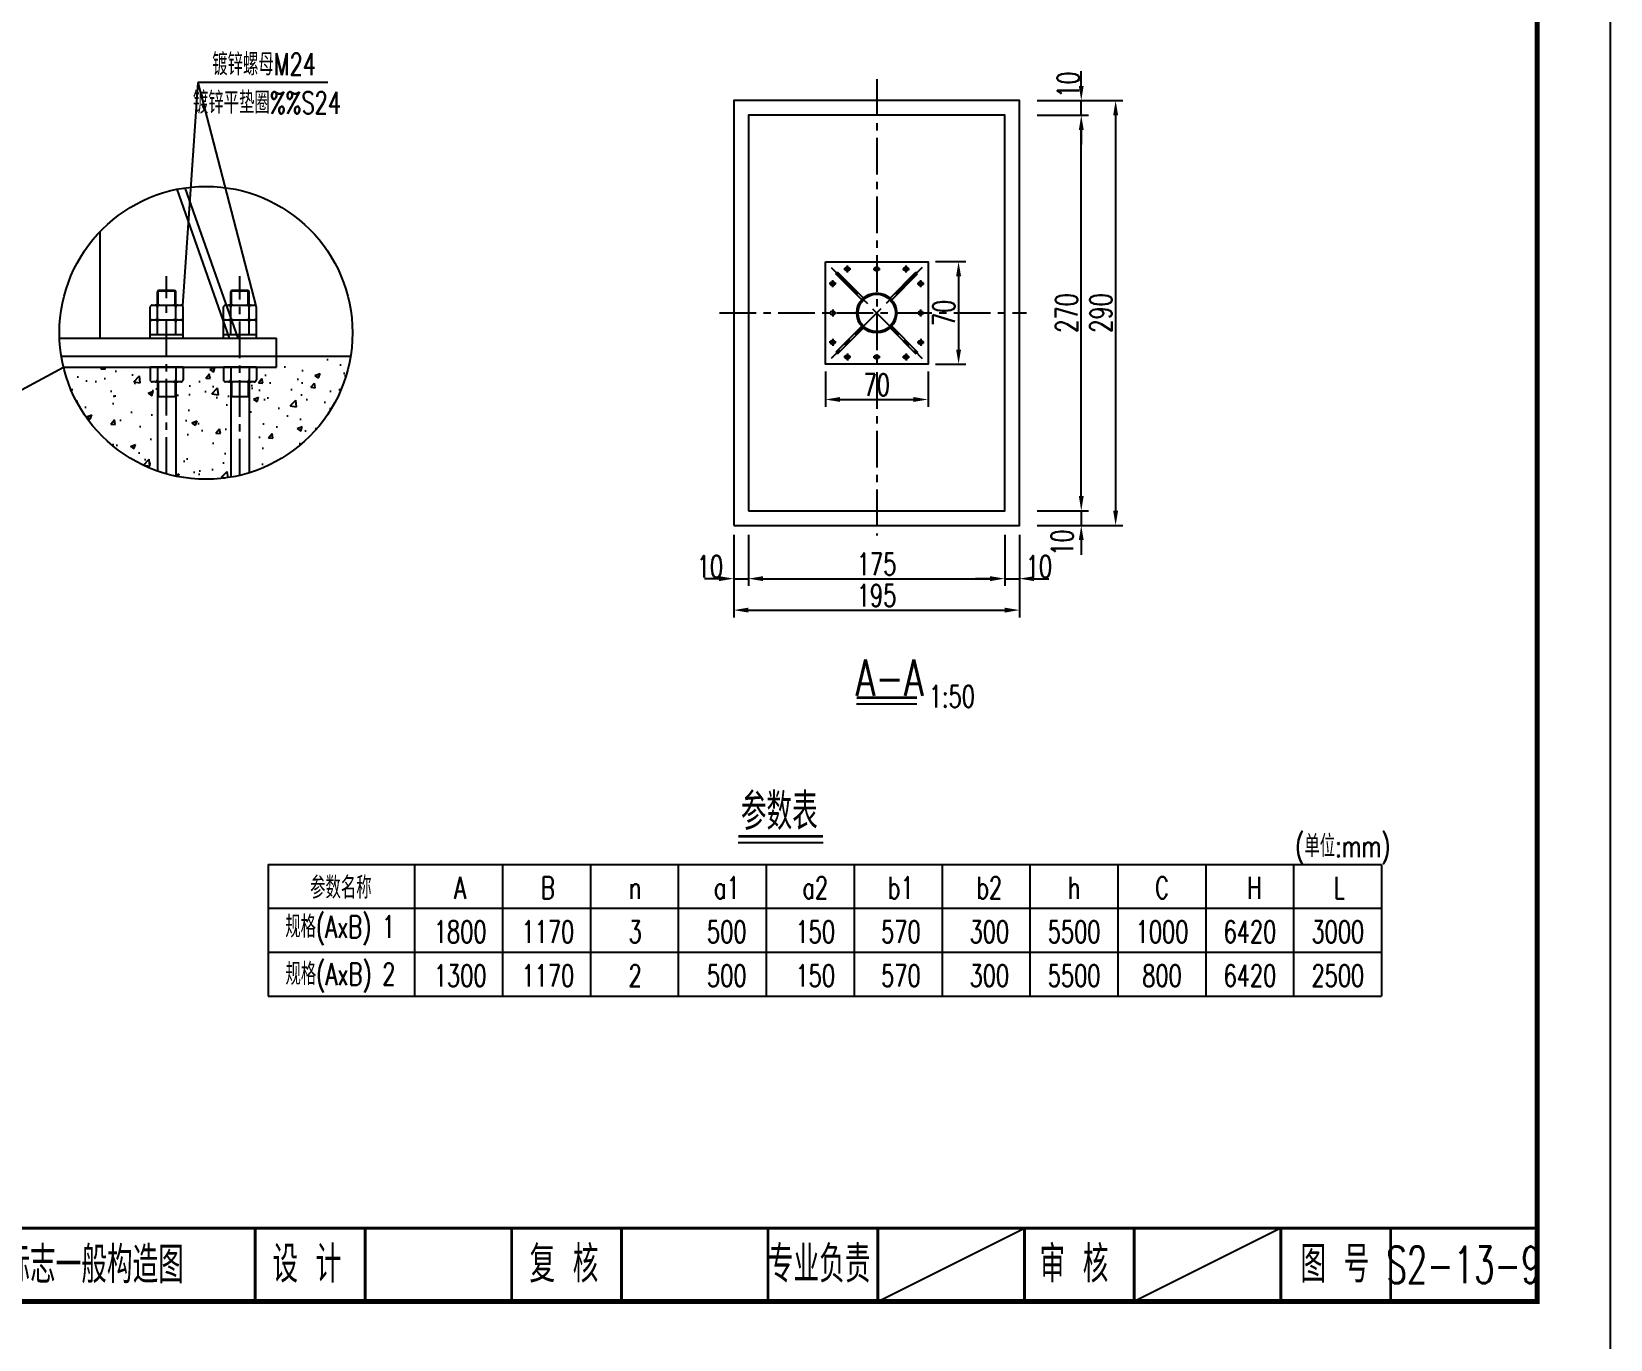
# Model space of a CAD drawing. Extents: x 4349 to 271026, y -15323 to -8945.
# Drawn here: x 4711.4 to 4926.9, y -12474.2 to -12295.6 of the extents above; entities that cross this region are included whole.
import ezdxf
from ezdxf.enums import TextEntityAlignment as Align

# ---------------------------------------------------------------- set-up
doc = ezdxf.new("R2010")
doc.units = 0
doc.header["$LTSCALE"] = 2
doc.header["$PDMODE"] = 32
doc.header["$PDSIZE"] = 0.3
doc.linetypes.add('CENTERX2', pattern=[4, 2.5, -0.5, 0.5, -0.5])
doc.layers.get('0').update_dxf_attribs({"linetype": 'CONTINUOUS'})
doc.layers.get('DEFPOINTS').update_dxf_attribs({"linetype": 'CONTINUOUS'})
for name, color, linetype in [('中线', 2, 'CENTERX2'), ('图框', 7, 'CONTINUOUS'), ('尺寸标注', 4, 'CONTINUOUS'), ('文字', 7, 'CONTINUOUS'), ('文字符号', 7, 'CONTINUOUS'), ('结构1', 1, 'CONTINUOUS'), ('结构2', 7, 'CONTINUOUS'), ('结构3', 1, 'CONTINUOUS')]:
    doc.layers.add(name, color=color, linetype=linetype)
doc.styles.get("Standard").update_dxf_attribs({"font": 'simplex1.shx', "width": 0.7, "bigfont": 'hztxt.shx'})
doc.dimstyles.new('比例：1：50（mm)', dxfattribs={"dimtxt": 3, "dimasz": 2, "dimexe": 1, "dimexo": 1, "dimgap": 0.5, "dimtad": 1, "dimlfac": 5, "dimrnd": 0.0095, "dimdsep": 46, "dimtxsty": 'Standard', "dimcen": 0.09, "dimclrd": 256, "dimclre": 256, "dimclrt": 256, "dimadec": 0, "dimazin": 0, "dimtfac": 1, "dimtix": 1, "dimtmove": 2, "dimatfit": 3, "dimfxl": 0, "dimtolj": 1, "dimtzin": 0, "dimarcsym": 0})

# ---------------------------------------------------------------- blocks, each defined once
blk = doc.blocks.new('series')
at = {"width": 0.75}
for tag, height, p in [('页码', 4, (-35, -19)), ('图名', 5, (-220, -282)), ('图号', 5, (-20, -282))]:
    blk.add_attdef(tag, text='', height=height, dxfattribs=at).set_placement(p, align=Align.MIDDLE_CENTER)
blk = doc.blocks.new('*D413')
at = {"layer": 'DEFPOINTS', "color": 0, "linetype": 'Continuous'}
for p in [(4819.77, -12341.06), (4833.77, -12341.06), (4833.77, -12345.88)]:
    blk.add_point(p, dxfattribs=at)
at = {"layer": '尺寸标注', "linetype": 'Continuous', "lineweight": -2}
for p, q in [((4819.77, -12342.06), (4819.77, -12346.88)), ((4833.77, -12342.06), (4833.77, -12346.88)), ((4821.77, -12345.88), (4831.77, -12345.88))]:
    blk.add_line(p, q, dxfattribs=at)
at = {"layer": '尺寸标注', "linetype": 'Continuous'}
for points in [[(4821.77, -12345.54), (4821.77, -12346.21), (4819.77, -12345.88)], [(4831.77, -12345.54), (4831.77, -12346.21), (4833.77, -12345.88)]]:
    blk.add_solid(points, dxfattribs=at)
at = {"layer": '尺寸标注', "linetype": 'Continuous', "insert": (4826.77, -12343.88), "char_height": 3, "attachment_point": 5}
blk.add_mtext('\\A1;70', dxfattribs=at)
blk = doc.blocks.new('*D414')
at = {"layer": 'DEFPOINTS', "color": 0, "linetype": 'Continuous'}
for p in [(4833.77, -12327.06), (4833.77, -12341.06), (4837.94, -12341.06)]:
    blk.add_point(p, dxfattribs=at)
at = {"layer": '尺寸标注', "linetype": 'Continuous', "lineweight": -2}
for p, q in [((4834.77, -12327.06), (4838.94, -12327.06)), ((4837.94, -12329.06), (4837.94, -12339.06)), ((4834.77, -12341.06), (4838.94, -12341.06))]:
    blk.add_line(p, q, dxfattribs=at)
at = {"layer": '尺寸标注', "linetype": 'Continuous'}
for points in [[(4837.61, -12329.06), (4838.28, -12329.06), (4837.94, -12327.06)], [(4837.61, -12339.06), (4838.28, -12339.06), (4837.94, -12341.06)]]:
    blk.add_solid(points, dxfattribs=at)
at = {"layer": '尺寸标注', "linetype": 'Continuous', "insert": (4835.94, -12334.06), "char_height": 3, "attachment_point": 5, "rotation": 90}
blk.add_mtext('\\A1;70', dxfattribs=at)
blk = doc.blocks.new('*D415')
at = {"layer": 'DEFPOINTS', "color": 0, "linetype": 'Continuous'}
for p in [(4807.25, -12363.07), (4809.25, -12361.07), (4809.25, -12370.34)]:
    blk.add_point(p, dxfattribs=at)
at = {"layer": '尺寸标注', "linetype": 'Continuous', "lineweight": -2}
for p, q in [((4807.25, -12364.34), (4807.25, -12371.34)), ((4809.25, -12364.34), (4809.25, -12371.34)), ((4805.25, -12370.34), (4803.25, -12370.34)), ((4807.25, -12370.34), (4809.25, -12370.34)), ((4811.25, -12370.34), (4813.25, -12370.34))]:
    blk.add_line(p, q, dxfattribs=at)
at = {"layer": '尺寸标注', "linetype": 'Continuous'}
for points in [[(4805.25, -12370), (4805.25, -12370.67), (4807.25, -12370.34)], [(4811.25, -12370), (4811.25, -12370.67), (4809.25, -12370.34)]]:
    blk.add_solid(points, dxfattribs=at)
at = {"layer": '尺寸标注', "linetype": 'Continuous', "insert": (4804.01, -12368.69), "char_height": 3, "attachment_point": 5}
blk.add_mtext('\\A1;10', dxfattribs=at)
blk = doc.blocks.new('*D416')
at = {"layer": 'DEFPOINTS', "color": 0, "linetype": 'Continuous'}
for p in [(4809.25, -12361.07), (4844.25, -12361.07), (4844.25, -12370.34)]:
    blk.add_point(p, dxfattribs=at)
at = {"layer": '尺寸标注', "linetype": 'Continuous', "lineweight": -2}
for p, q in [((4809.25, -12364.34), (4809.25, -12371.34)), ((4844.25, -12364.34), (4844.25, -12371.34)), ((4811.25, -12370.34), (4842.25, -12370.34))]:
    blk.add_line(p, q, dxfattribs=at)
at = {"layer": '尺寸标注', "linetype": 'Continuous'}
for points in [[(4811.25, -12370), (4811.25, -12370.67), (4809.25, -12370.34)], [(4842.25, -12370), (4842.25, -12370.67), (4844.25, -12370.34)]]:
    blk.add_solid(points, dxfattribs=at)
at = {"layer": '尺寸标注', "linetype": 'Continuous', "insert": (4826.75, -12368.34), "char_height": 3, "attachment_point": 5}
blk.add_mtext('\\A1;175', dxfattribs=at)
blk = doc.blocks.new('*D417')
at = {"layer": 'DEFPOINTS', "color": 0, "linetype": 'Continuous'}
for p in [(4844.25, -12361.07), (4846.25, -12361.07), (4846.25, -12370.34)]:
    blk.add_point(p, dxfattribs=at)
at = {"layer": '尺寸标注', "linetype": 'Continuous', "lineweight": -2}
for p, q in [((4844.25, -12364.34), (4844.25, -12371.34)), ((4846.25, -12364.34), (4846.25, -12371.34)), ((4842.25, -12370.34), (4840.25, -12370.34)), ((4844.25, -12370.34), (4846.25, -12370.34)), ((4848.25, -12370.34), (4850.25, -12370.34))]:
    blk.add_line(p, q, dxfattribs=at)
at = {"layer": '尺寸标注', "linetype": 'Continuous'}
for points in [[(4842.25, -12370), (4842.25, -12370.67), (4844.25, -12370.34)], [(4848.25, -12370), (4848.25, -12370.67), (4846.25, -12370.34)]]:
    blk.add_solid(points, dxfattribs=at)
at = {"layer": '尺寸标注', "linetype": 'Continuous', "insert": (4848.92, -12368.68), "char_height": 3, "attachment_point": 5}
blk.add_mtext('\\A1;10', dxfattribs=at)
blk = doc.blocks.new('*D418')
at = {"layer": 'DEFPOINTS', "color": 0, "linetype": 'Continuous'}
for p in [(4807.25, -12363.07), (4846.25, -12363.07), (4846.25, -12374.63)]:
    blk.add_point(p, dxfattribs=at)
at = {"layer": '尺寸标注', "linetype": 'Continuous', "lineweight": -2}
for p, q in [((4807.25, -12368.63), (4807.25, -12375.63)), ((4846.25, -12368.63), (4846.25, -12375.63)), ((4809.25, -12374.63), (4844.25, -12374.63))]:
    blk.add_line(p, q, dxfattribs=at)
at = {"layer": '尺寸标注', "linetype": 'Continuous'}
for points in [[(4809.25, -12374.3), (4809.25, -12374.97), (4807.25, -12374.63)], [(4844.25, -12374.3), (4844.25, -12374.97), (4846.25, -12374.63)]]:
    blk.add_solid(points, dxfattribs=at)
at = {"layer": '尺寸标注', "linetype": 'Continuous', "insert": (4826.75, -12372.63), "char_height": 3, "attachment_point": 5}
blk.add_mtext('\\A1;195', dxfattribs=at)
blk = doc.blocks.new('*D419')
at = {"layer": 'DEFPOINTS', "color": 0, "linetype": 'Continuous'}
for p in [(4844.25, -12361.07), (4844.25, -12363.07), (4854.69, -12363.07)]:
    blk.add_point(p, dxfattribs=at)
at = {"layer": '尺寸标注', "linetype": 'Continuous', "lineweight": -2}
for p, q in [((4854.69, -12359.07), (4854.69, -12357.07)), ((4848.69, -12361.07), (4855.69, -12361.07)), ((4848.69, -12363.07), (4855.69, -12363.07)), ((4854.69, -12361.07), (4854.69, -12363.07)), ((4854.69, -12365.07), (4854.69, -12367.07))]:
    blk.add_line(p, q, dxfattribs=at)
at = {"layer": '尺寸标注', "linetype": 'Continuous'}
for points in [[(4854.36, -12359.07), (4855.02, -12359.07), (4854.69, -12361.07)], [(4854.36, -12365.07), (4855.02, -12365.07), (4854.69, -12363.07)]]:
    blk.add_solid(points, dxfattribs=at)
at = {"layer": '尺寸标注', "linetype": 'Continuous', "insert": (4852.09, -12365.42), "char_height": 3, "attachment_point": 5, "rotation": 90}
blk.add_mtext('\\A1;10', dxfattribs=at)
blk = doc.blocks.new('*D420')
at = {"layer": 'DEFPOINTS', "color": 0, "linetype": 'Continuous'}
for p in [(4844.25, -12307.07), (4854.69, -12307.07), (4844.25, -12361.07)]:
    blk.add_point(p, dxfattribs=at)
at = {"layer": '尺寸标注', "linetype": 'Continuous', "lineweight": -2}
for p, q in [((4848.69, -12307.07), (4855.69, -12307.07)), ((4854.69, -12359.07), (4854.69, -12309.07)), ((4848.69, -12361.07), (4855.69, -12361.07))]:
    blk.add_line(p, q, dxfattribs=at)
at = {"layer": '尺寸标注', "linetype": 'Continuous'}
for points in [[(4854.36, -12309.07), (4855.02, -12309.07), (4854.69, -12307.07)], [(4854.36, -12359.07), (4855.02, -12359.07), (4854.69, -12361.07)]]:
    blk.add_solid(points, dxfattribs=at)
at = {"layer": '尺寸标注', "linetype": 'Continuous', "insert": (4852.69, -12334.07), "char_height": 3, "attachment_point": 5, "rotation": 90}
blk.add_mtext('\\A1;270', dxfattribs=at)
blk = doc.blocks.new('*D421')
at = {"layer": 'DEFPOINTS', "color": 0, "linetype": 'Continuous'}
for p in [(4844.25, -12305.07), (4854.69, -12305.07), (4844.25, -12307.07)]:
    blk.add_point(p, dxfattribs=at)
at = {"layer": '尺寸标注', "linetype": 'Continuous', "lineweight": -2}
for p, q in [((4854.69, -12303.07), (4854.69, -12301.07)), ((4848.69, -12305.07), (4855.69, -12305.07)), ((4854.69, -12307.07), (4854.69, -12305.07)), ((4848.69, -12307.07), (4855.69, -12307.07)), ((4854.69, -12309.07), (4854.69, -12311.07))]:
    blk.add_line(p, q, dxfattribs=at)
at = {"layer": '尺寸标注', "linetype": 'Continuous'}
for points in [[(4854.36, -12303.07), (4855.02, -12303.07), (4854.69, -12305.07)], [(4854.36, -12309.07), (4855.02, -12309.07), (4854.69, -12307.07)]]:
    blk.add_solid(points, dxfattribs=at)
at = {"layer": '尺寸标注', "linetype": 'Continuous', "insert": (4852.92, -12302.89), "char_height": 3, "attachment_point": 5, "rotation": 90}
blk.add_mtext('\\A1;10', dxfattribs=at)
blk = doc.blocks.new('*D422')
at = {"layer": 'DEFPOINTS', "color": 0, "linetype": 'Continuous'}
for p in [(4846.25, -12305.07), (4846.25, -12363.07), (4859.38, -12363.07)]:
    blk.add_point(p, dxfattribs=at)
at = {"layer": '尺寸标注', "linetype": 'Continuous', "lineweight": -2}
for p, q in [((4853.38, -12305.07), (4860.38, -12305.07)), ((4859.38, -12307.07), (4859.38, -12361.07)), ((4853.38, -12363.07), (4860.38, -12363.07))]:
    blk.add_line(p, q, dxfattribs=at)
at = {"layer": '尺寸标注', "linetype": 'Continuous'}
for points in [[(4859.05, -12307.07), (4859.72, -12307.07), (4859.38, -12305.07)], [(4859.05, -12361.07), (4859.72, -12361.07), (4859.38, -12363.07)]]:
    blk.add_solid(points, dxfattribs=at)
at = {"layer": '尺寸标注', "linetype": 'Continuous', "insert": (4857.38, -12334.07), "char_height": 3, "attachment_point": 5, "rotation": 90}
blk.add_mtext('\\A1;290', dxfattribs=at)
blk = doc.blocks.new('12345')
at = {"layer": '图框'}
blk.add_lwpolyline([(4926.93, -9362.88), (4926.93, -9065.88), (4506.93, -9065.88), (4506.93, -9362.88)], close=True, dxfattribs=at)
blk = doc.blocks.new('123456')
at = {"layer": '图框', "linetype": 'Continuous'}
blk.add_blockref('12345', (0, -2522.15), dxfattribs=at)

msp = doc.modelspace()

# ---------------------------------------------------------------- hatches: boundary and pattern name
at = {"layer": '尺寸标注'}
h = msp.add_hatch(dxfattribs=at)
h.set_pattern_fill('AR-CONC', color=256, style=0)
h.set_pattern_definition([(50, (4202.846, -11637.743), (7.1726, -0.62752), [0.75, -8.25]), (355, (4202.846, -11637.743), (-1.387513, 7.52192), [0.6, -6.6]), (100.4514, (4203.4435, -11637.795), (5.785094, 6.894395), [0.6374, -7.01142]), (46.1842, (4202.846, -11635.743), (10.67241, -1.65519), [1.125, -12.375]), (96.6356, (4203.735, -11635.881), (9.34663, 9.74118), [0.9561, -10.51713]), (351.1842, (4202.846, -11635.743), (9.34662, 9.74119), [0.9, -9.9]), (21, (4203.846, -11636.243), (5.96907, -4.02619), [0.75, -8.25]), (326, (4203.846, -11636.243), (2.433153, 7.2515), [0.6, -6.6]), (71.4514, (4204.343, -11636.5786), (8.402226, 3.225305), [0.6374, -7.01142]), (37.5, (4202.8458, -11637.743), (0.1215986, 3.3289385), [0, -6.52, 0, -6.7, 0, -6.625]), (7.5, (4202.8458, -11637.743), (2.630695, 3.944117), [0, -3.82, 0, -6.37, 0, -2.525]), (327.5, (4200.6158, -11637.743), (5.338224, -0.225549), [0, -2.5, 0, -7.8, 0, -10.35]), (317.5, (4199.616, -11637.743), (5.831862, 1.00105), [0, -3.25, 0, -5.18, 0, -7.35])])
h.paths.add_polyline_path([(4741.07793, -12355.89434, 0.2852462), (4754.94289, -12339.98568), (4744.82793, -12339.98568), (4744.82793, -12341.48568), (4742.07793, -12341.48568), (4742.07793, -12343.18568, -0.414213562), (4741.77793, -12343.48568), (4741.07793, -12343.48568)])
h.paths.add_polyline_path([(4738.57793, -12343.48568), (4737.87793, -12343.48568, -0.414213562), (4737.57793, -12343.18568), (4737.57793, -12341.48568), (4732.07793, -12341.48568), (4732.07793, -12343.18568, -0.414213562), (4731.77793, -12343.48568), (4731.07793, -12343.48568), (4731.07793, -12356.34719, 0.094606243), (4738.57793, -12356.49001)])
h.paths.add_polyline_path([(4728.57793, -12343.48568), (4727.87793, -12343.48568, -0.414213562), (4727.57793, -12343.18568), (4727.57793, -12341.48568), (4715.76415, -12341.48568, 0.254158443), (4728.57793, -12355.6482)])

# ---------------------------------------------------------------- linework, layer by layer
at = {"layer": '中线'}
for p, q in [((4826.76924, -12302.16608), (4826.76924, -12364.45442)), ((4832.99177, -12327.8417), (4820.5467, -12340.28678)), ((4820.5467, -12327.8417), (4832.99177, -12340.28678)), ((4823.24972, -12328.06424), (4822.28876, -12328.06424)), ((4822.76924, -12328.54472), (4822.76924, -12327.58376)), ((4826.28876, -12328.06424), (4827.24972, -12328.06424)), ((4830.28876, -12328.06424), (4831.24972, -12328.06424)), ((4830.76924, -12328.54472), (4830.76924, -12327.58376)), ((4729.82793, -12356.04147), (4729.82793, -12329.04428)), ((4739.82793, -12356.23465), (4739.82793, -12329.04428)), ((4821.24972, -12330.06424), (4820.28876, -12330.06424)), ((4820.76924, -12330.54472), (4820.76924, -12329.58376)), ((4832.28876, -12330.06424), (4833.24972, -12330.06424)), ((4832.76924, -12330.54472), (4832.76924, -12329.58376)), ((4805.299, -12334.06424), (4847.199, -12334.06424)), ((4820.76924, -12333.58376), (4820.76924, -12334.54472)), ((4832.76924, -12334.54472), (4832.76924, -12333.58376)), ((4821.24972, -12338.06424), (4820.28876, -12338.06424)), ((4820.76924, -12337.58376), (4820.76924, -12338.54472)), ((4832.28876, -12338.06424), (4833.24972, -12338.06424)), ((4832.76924, -12337.58376), (4832.76924, -12338.54472)), ((4823.24972, -12340.06424), (4822.28876, -12340.06424)), ((4822.76924, -12339.58376), (4822.76924, -12340.54472)), ((4826.28876, -12340.06424), (4827.24972, -12340.06424)), ((4830.28876, -12340.06424), (4831.24972, -12340.06424)), ((4830.76924, -12339.58376), (4830.76924, -12340.54472))]:
    msp.add_line(p, q, dxfattribs=at)
at = {"layer": '图框', "linetype": 'Continuous'}
msp.add_line((4826.92858, -12469.02657), (4846.92858, -12459.02657), dxfattribs=at)
at = {"layer": '图框'}
msp.add_line((4881.92858, -12459.02657), (4861.92858, -12469.02657), dxfattribs=at)
for points, const_width in [([(4916.92857, -12192.02657), (4536.92857, -12192.02657), (4536.92858, -12469.02657), (4916.92858, -12469.02657), (4916.92857, -12192.02657)], 0.7), ([(4536.92858, -12459.02657), (4916.92858, -12459.02657)], 0.4), ([(4741.92858, -12469.02657), (4741.92858, -12459.02657)], 0.4), ([(4756.92858, -12469.02657), (4756.92858, -12459.02657)], 0.4), ([(4776.92858, -12469.02657), (4776.92858, -12459.02657)], 0.4), ([(4791.92858, -12469.02657), (4791.92858, -12459.02657)], 0.4), ([(4811.92858, -12469.02657), (4811.92858, -12459.02657)], 0.4), ([(4811.92858, -12469.02657), (4811.92858, -12459.02657)], 0.4), ([(4826.92858, -12469.02657), (4826.92858, -12459.02657)], 0.4), ([(4846.92858, -12469.02657), (4846.92858, -12459.02657)], 0.4), ([(4861.92858, -12469.02657), (4861.92858, -12459.02657)], 0.4), ([(4881.92858, -12469.02657), (4881.92858, -12459.02657)], 0.4), ([(4896.92858, -12469.02657), (4896.92858, -12459.02657)], 0.4)]:
    msp.add_lwpolyline(points, dxfattribs=dict(at, const_width=const_width))
at = {"layer": '文字'}
for p, q in [((4824.00972, -12387.40939), (4832.24583, -12387.40939)), ((4807.86562, -12406.3463), (4819.44048, -12406.3463)), ((4763.68144, -12409.3463), (4763.68144, -12427.3463)), ((4775.68144, -12409.3463), (4775.68144, -12427.3463)), ((4787.68144, -12409.3463), (4787.68144, -12427.3463)), ((4799.68144, -12409.3463), (4799.68144, -12427.3463)), ((4811.68144, -12409.3463), (4811.68144, -12427.3463)), ((4823.68144, -12409.3463), (4823.68144, -12427.3463)), ((4835.68144, -12409.3463), (4835.68144, -12427.3463)), ((4847.68144, -12409.3463), (4847.68144, -12427.3463)), ((4859.68144, -12409.3463), (4859.68144, -12427.3463)), ((4871.68144, -12409.3463), (4871.68144, -12427.3463)), ((4883.68144, -12409.3463), (4883.68144, -12427.3463)), ((4743.68144, -12415.3463), (4895.68144, -12415.3463)), ((4743.68144, -12421.3463), (4895.68144, -12421.3463))]:
    msp.add_line(p, q, dxfattribs=at)
at = {"layer": '文字', "const_width": 0.4}
for points in [[(4824.00972, -12386.5852), (4832.24583, -12386.5852)], [(4807.86562, -12405.52211), (4819.44048, -12405.52211)]]:
    msp.add_lwpolyline(points, dxfattribs=at)
at = {"layer": '文字符号'}
for p, q in [((4734.10496, -12302.61772), (4731.99006, -12333.07355)), ((4734.10496, -12302.61772), (4741.99006, -12333.07355)), ((4751.84888, -12302.61772), (4734.10496, -12302.61772)), ((4678.11598, -12361.62076), (4715.76415, -12341.48568)), ((4744.82793, -12339.98568), (4754.94289, -12339.98568))]:
    msp.add_line(p, q, dxfattribs=at)
msp.add_circle((4735.20196, -12336.777), 20, dxfattribs=at)
at = {"layer": '结构1', "linetype": 'Continuous'}
for p, q in [((4743.68144, -12409.3463), (4895.68144, -12409.3463)), ((4743.68144, -12409.3463), (4743.68144, -12427.3463)), ((4895.68144, -12409.3463), (4895.68144, -12427.3463)), ((4743.68144, -12427.3463), (4895.68144, -12427.3463))]:
    msp.add_line(p, q, dxfattribs=at)
at = {"layer": '结构1'}
msp.add_lwpolyline([(4819.76924, -12327.06424), (4833.76924, -12327.06424), (4833.76924, -12341.06424), (4819.76924, -12341.06424)], close=True, dxfattribs=at)
at = {"layer": '结构2'}
for p, q in [((4738.4304, -12337.48568), (4731.24832, -12317.17167)), ((4732.31424, -12316.98657), (4739.56177, -12337.48568)), ((4720.7388, -12337.48568), (4720.7388, -12322.96335)), ((4821.19069, -12328.71197), (4821.41697, -12328.4857)), ((4824.95529, -12332.02402), (4821.41697, -12328.4857)), ((4828.58318, -12332.02402), (4832.1215, -12328.4857)), ((4832.34778, -12328.71197), (4832.1215, -12328.4857)), ((4824.72901, -12332.25029), (4821.19069, -12328.71197)), ((4828.80946, -12332.25029), (4832.34778, -12328.71197)), ((4824.01912, -12331.5404), (4824.2454, -12331.31412)), ((4829.51935, -12331.5404), (4829.29307, -12331.31412)), ((4824.72901, -12335.87818), (4821.19069, -12339.4165)), ((4824.95529, -12336.10446), (4821.41697, -12339.64278)), ((4824.01912, -12336.58808), (4824.2454, -12336.81435)), ((4828.58318, -12336.10446), (4832.1215, -12339.64278)), ((4828.80946, -12335.87818), (4832.34778, -12339.4165)), ((4829.51935, -12336.58808), (4829.29307, -12336.81435)), ((4715.21452, -12337.48568), (4744.82793, -12337.48568)), ((4744.82793, -12341.48568), (4744.82793, -12337.48568)), ((4715.46103, -12339.98568), (4744.82793, -12339.98568)), ((4715.76415, -12341.48568), (4744.82793, -12341.48568)), ((4821.19069, -12339.4165), (4821.41697, -12339.64278)), ((4832.34778, -12339.4165), (4832.1215, -12339.64278))]:
    msp.add_line(p, q, dxfattribs=at)
msp.add_lwpolyline([(4807.25084, -12363.06608), (4846.25084, -12363.06608), (4846.25084, -12305.06608), (4807.25084, -12305.06608)], close=True, dxfattribs=at)
for centre, radius in [((4822.76924, -12328.06424), 0.28), ((4826.76924, -12328.06424), 0.28), ((4830.76924, -12328.06424), 0.28), ((4820.76924, -12330.06424), 0.28), ((4832.76924, -12330.06424), 0.28), ((4826.76924, -12334.06424), 2.73), ((4826.76924, -12334.06424), 2.55), ((4820.76924, -12334.06424), 0.28), ((4832.76924, -12334.06424), 0.28), ((4820.76924, -12338.06424), 0.28), ((4832.76924, -12338.06424), 0.28), ((4822.76924, -12340.06424), 0.28), ((4826.76924, -12340.06424), 0.28), ((4830.76924, -12340.06424), 0.28)]:
    msp.add_circle(centre, radius, dxfattribs=at)
at = {"layer": '结构3'}
for p, q in [((4728.57793, -12334.98568), (4728.57793, -12331.18568)), ((4731.05114, -12331.08568), (4728.60473, -12331.08568)), ((4728.67793, -12332.98568), (4728.67793, -12331.01248)), ((4730.87793, -12330.98568), (4728.77793, -12330.98568)), ((4730.97793, -12332.98568), (4730.97793, -12331.01248)), ((4731.07793, -12334.98568), (4731.07793, -12331.18568)), ((4738.57793, -12334.98568), (4738.57793, -12331.18568)), ((4741.05114, -12331.08568), (4738.60473, -12331.08568)), ((4738.67793, -12332.98568), (4738.67793, -12331.01248)), ((4740.87793, -12330.98568), (4738.77793, -12330.98568)), ((4740.97793, -12332.98568), (4740.97793, -12331.01248)), ((4741.07793, -12334.98568), (4741.07793, -12331.18568)), ((4727.57793, -12337.48568), (4727.57793, -12333.28568)), ((4727.57793, -12334.98568), (4732.07793, -12334.98568)), ((4727.87793, -12332.98568), (4731.77793, -12332.98568)), ((4727.87793, -12334.98568), (4731.77793, -12334.98568)), ((4728.57793, -12334.98568), (4728.57793, -12333.78568)), ((4731.07793, -12334.98568), (4731.07793, -12333.78568)), ((4732.07793, -12337.48568), (4732.07793, -12333.28568)), ((4737.57793, -12337.48568), (4737.57793, -12333.28568)), ((4737.57793, -12334.98568), (4742.07793, -12334.98568)), ((4737.87793, -12332.98568), (4741.77793, -12332.98568)), ((4737.87793, -12334.98568), (4741.77793, -12334.98568)), ((4738.57793, -12334.98568), (4738.57793, -12333.78568)), ((4741.07793, -12334.98568), (4741.07793, -12333.78568)), ((4742.07793, -12337.48568), (4742.07793, -12333.28568)), ((4727.57793, -12336.98568), (4732.07793, -12336.98568)), ((4728.57793, -12336.98568), (4728.57793, -12335.28568)), ((4731.07793, -12336.98568), (4731.07793, -12335.28568)), ((4737.57793, -12336.98568), (4742.07793, -12336.98568)), ((4738.57793, -12336.98568), (4738.57793, -12335.28568)), ((4741.07793, -12336.98568), (4741.07793, -12335.28568)), ((4727.57793, -12341.48568), (4727.57793, -12343.18568)), ((4732.07793, -12341.48568), (4727.57793, -12341.48568)), ((4728.57793, -12341.48568), (4728.57793, -12342.68568)), ((4728.57793, -12341.48568), (4728.57793, -12355.6482)), ((4731.07793, -12341.48568), (4731.07793, -12342.68568)), ((4731.07793, -12341.48568), (4731.07793, -12356.34719)), ((4732.07793, -12341.48568), (4732.07793, -12343.18568)), ((4742.07793, -12341.48568), (4737.57793, -12341.48568)), ((4737.57793, -12341.48568), (4737.57793, -12343.18568)), ((4738.57793, -12341.48568), (4738.57793, -12356.49001)), ((4738.57793, -12341.48568), (4738.57793, -12342.68568)), ((4741.07793, -12341.48568), (4741.07793, -12355.89434)), ((4741.07793, -12341.48568), (4741.07793, -12342.68568)), ((4742.07793, -12341.48568), (4742.07793, -12343.18568)), ((4731.77793, -12343.48568), (4727.87793, -12343.48568)), ((4728.67793, -12343.48568), (4728.67793, -12345.48568)), ((4730.97793, -12343.48568), (4730.97793, -12345.48568)), ((4741.77793, -12343.48568), (4737.87793, -12343.48568)), ((4738.67793, -12343.48568), (4738.67793, -12345.48568)), ((4740.97793, -12343.48568), (4740.97793, -12345.48568)), ((4728.57793, -12345.48568), (4731.07793, -12345.48568)), ((4738.57793, -12345.48568), (4741.07793, -12345.48568))]:
    msp.add_line(p, q, dxfattribs=at)
msp.add_lwpolyline([(4809.25084, -12361.06608), (4844.25084, -12361.06608), (4844.25084, -12307.06608), (4809.25084, -12307.06608)], close=True, dxfattribs=at)
for centre, radius, start, end in [((4728.77793, -12331.18568), 0.2, 90, 180), ((4730.87793, -12331.18568), 0.2, 0, 90), ((4738.77793, -12331.18568), 0.2, 90, 180), ((4740.87793, -12331.18568), 0.2, 0, 90), ((4727.87793, -12333.28568), 0.3, 90, 180), ((4727.87793, -12335.28568), 0.3, 90, 180), ((4728.27793, -12333.28568), 0.3, 0, 90), ((4728.27793, -12335.28568), 0.3, 0, 90), ((4728.87793, -12333.28568), 0.3, 90, 180), ((4728.87793, -12335.28568), 0.3, 90, 180), ((4730.77793, -12333.28568), 0.3, 360, 90), ((4730.77793, -12335.28568), 0.3, 360, 90), ((4731.37793, -12333.28568), 0.3, 90, 180), ((4731.37793, -12335.28568), 0.3, 90, 180), ((4731.77793, -12333.28568), 0.3, 0, 90), ((4731.77793, -12335.28568), 0.3, 0, 90), ((4737.87793, -12333.28568), 0.3, 90, 180), ((4737.87793, -12335.28568), 0.3, 90, 180), ((4738.27793, -12333.28568), 0.3, 0, 90), ((4738.27793, -12335.28568), 0.3, 0, 90), ((4738.87793, -12333.28568), 0.3, 90, 180), ((4738.87793, -12335.28568), 0.3, 90, 180), ((4740.77793, -12333.28568), 0.3, 360, 90), ((4740.77793, -12335.28568), 0.3, 360, 90), ((4741.37793, -12333.28568), 0.3, 90, 180), ((4741.37793, -12335.28568), 0.3, 90, 180), ((4741.77793, -12333.28568), 0.3, 0, 90), ((4741.77793, -12335.28568), 0.3, 0, 90), ((4727.87793, -12343.18568), 0.3, 180, 270), ((4728.27793, -12343.18568), 0.3, 270, 0), ((4728.87793, -12343.18568), 0.3, 180, 270), ((4730.77793, -12343.18568), 0.3, 270, 0), ((4731.37793, -12343.18568), 0.3, 180, 270), ((4731.77793, -12343.18568), 0.3, 270, 0), ((4737.87793, -12343.18568), 0.3, 180, 270), ((4738.27793, -12343.18568), 0.3, 270, 0), ((4738.87793, -12343.18568), 0.3, 180, 270), ((4740.77793, -12343.18568), 0.3, 270, 0), ((4741.37793, -12343.18568), 0.3, 180, 270), ((4741.77793, -12343.18568), 0.3, 270, 0)]:
    msp.add_arc(centre, radius, start, end, dxfattribs=at)

# ---------------------------------------------------------------- block references
at = {"layer": '图框', "color": 1, "linetype": 'Continuous'}
msp.add_blockref('123456', (0, -594), dxfattribs=at)
at = {"layer": '图框'}
ref = msp.add_blockref('series', (4926.92858, -12182.02657), dxfattribs=at)
ref.add_attrib('图名', '%%C273单悬臂式标志一般构造图', dxfattribs={"layer": '0', "height": 5, "width": 0.7}).set_placement((4706.92858, -12464.02657), align=Align.MIDDLE_CENTER)
ref.add_attrib('图号', 'S2-13-9', dxfattribs={"layer": '0', "height": 5, "width": 0.65}).set_placement((4906.92858, -12464.02657), align=Align.MIDDLE_CENTER)

# ---------------------------------------------------------------- texts
at = {"layer": '图框', "width": 0.7}
for s, p in [('设 计', (4748.97324, -12463.93198)), ('复 核', (4784.06806, -12463.93198)), ('专业负责', (4818.9188, -12463.93198)), ('审 核', (4853.69261, -12463.93198)), ('图 号', (4889.31178, -12463.93198))]:
    msp.add_text(s, height=5, dxfattribs=at).set_placement(p, align=Align.MIDDLE_CENTER)
at = {"layer": '文字', "width": 0.7}
for s, height, p in [('镀锌螺母M24', 3, (4743.13715, -12300.11772)), ('镀锌平垫圈%%S24', 3, (4743.52799, -12305.35934)), ('A-A', 5, (4828.53218, -12383.85373)), ('1:50', 3, (4837.02565, -12386.40835)), ('参数表', 5, (4813.47126, -12402.13589))]:
    msp.add_text(s, height=height, dxfattribs=at).set_placement(p, align=Align.MIDDLE_CENTER)
msp.add_text('(单位:mm)', height=3, dxfattribs=at).set_placement((4883.8926, -12408.33956))
at = {"layer": '文字', "char_height": 3, "attachment_point": 5}
for s, insert, width in [('参数名称', (4753.61116, -12412.53166), 11.4090909), ('A', (4769.90679, -12412.53166), 11.4090909), ('B', (4781.87156, -12412.53166), 11.4090909), ('n', (4793.78076, -12412.53166), 11.4090909), ('a1', (4806.30094, -12412.53166), 11.4090909), ('a2', (4818.37679, -12412.53166), 11.4090909), ('b1', (4830.06385, -12412.53166), 11.4090909), ('b2', (4842.13967, -12412.53166), 11.4090909), ('h', (4853.71565, -12412.53166), 11.4090909), ('C', (4865.71565, -12412.53166), 11.4090909), ('H', (4878.3469, -12412.53166), 11.4090909), ('L', (4889.92288, -12412.53166), 11.4090909), ('规格(AxB) 1', (4753.52567, -12418.35698), 24.440389), ('1800', (4769.90679, -12418.54148), 11.4090909), ('1170', (4781.87156, -12418.54148), 11.4090909), ('3', (4793.78076, -12418.54148), 11.4090909), ('500', (4806.30094, -12418.54148), 11.4090909), ('150', (4818.37679, -12418.54148), 11.4090909), ('570', (4830.06385, -12418.54148), 11.4090909), ('300', (4842.13967, -12418.54148), 11.4090909), ('5500', (4853.71565, -12418.54148), 11.4090909), ('1000', (4865.71565, -12418.54148), 11.4090909), ('6420', (4877.71565, -12418.54148), 11.4090909), ('3000', (4889.71565, -12418.54148), 11.4090909), ('规格(AxB) 2', (4753.558, -12424.81637), 18.1258522), ('1300', (4769.90679, -12424.54148), 11.4090909), ('1170', (4781.87156, -12424.54148), 11.4090909), ('2', (4793.78076, -12424.54148), 11.4090909), ('500', (4806.30094, -12424.54148), 11.4090909), ('150', (4818.37679, -12424.54148), 11.4090909), ('570', (4830.06385, -12424.54148), 11.4090909), ('300', (4842.13967, -12424.54148), 11.4090909), ('5500', (4853.71565, -12424.54148), 11.4090909), ('800', (4865.71565, -12424.54148), 11.4090909), ('6420', (4877.71565, -12424.54148), 11.4090909), ('2500', (4889.71565, -12424.54148), 11.4090909)]:
    msp.add_mtext(s, dxfattribs=dict(at, insert=insert, width=width))

# ---------------------------------------------------------------- dimensions: what is measured, and where the dimension line sits
at = {"layer": '尺寸标注', "linetype": 'Continuous'}
for base, p1, p2, picture, middle in [((4854.68851, -12305.06608), (4844.25084, -12307.06608), (4844.25084, -12305.06608), '*D421', (4852.91625, -12302.88976)), ((4854.68851, -12363.06608), (4844.25084, -12361.06608), (4844.25084, -12363.06608), '*D419', (4852.09239, -12365.42092))]:
    dim = msp.add_linear_dim(base=base, p1=p1, p2=p2, angle=90, dimstyle='比例：1：50（mm)', dxfattribs=at)
    dim.commit()
    dim.dimension.update_dxf_attribs({"geometry": picture, "text_midpoint": middle, "dimtype": 160})
for base, p1, p2, picture, middle in [((4859.38168, -12363.06608), (4846.25084, -12305.06608), (4846.25084, -12363.06608), '*D422', (4857.38168, -12334.06608)), ((4854.68851, -12307.06608), (4844.25084, -12361.06608), (4844.25084, -12307.06608), '*D420', (4852.68851, -12334.06608)), ((4837.94422, -12341.06424), (4833.76924, -12327.06424), (4833.76924, -12341.06424), '*D414', (4835.94422, -12334.06424))]:
    dim = msp.add_linear_dim(base=base, p1=p1, p2=p2, angle=90, dimstyle='比例：1：50（mm)', dxfattribs=at)
    dim.commit()
    dim.dimension.update_dxf_attribs({"geometry": picture, "text_midpoint": middle})
for base, p1, p2, picture, middle in [((4833.76924, -12345.87629), (4819.76924, -12341.06424), (4833.76924, -12341.06424), '*D413', (4826.76924, -12343.87629)), ((4846.25084, -12374.63256), (4807.25084, -12363.06608), (4846.25084, -12363.06608), '*D418', (4826.75084, -12372.63256)), ((4844.25084, -12370.33706), (4809.25084, -12361.06608), (4844.25084, -12361.06608), '*D416', (4826.75084, -12368.33706))]:
    dim = msp.add_linear_dim(base=base, p1=p1, p2=p2, dimstyle='比例：1：50（mm)', dxfattribs=at)
    dim.commit()
    dim.dimension.update_dxf_attribs({"geometry": picture, "text_midpoint": middle})
for base, p1, p2, picture, middle in [((4809.25084, -12370.33706), (4807.25084, -12363.06608), (4809.25084, -12361.06608), '*D415', (4804.01185, -12368.68537)), ((4846.25084, -12370.33706), (4844.25084, -12361.06608), (4846.25084, -12361.06608), '*D417', (4848.91962, -12368.68355))]:
    dim = msp.add_linear_dim(base=base, p1=p1, p2=p2, dimstyle='比例：1：50（mm)', dxfattribs=at)
    dim.commit()
    dim.dimension.update_dxf_attribs({"geometry": picture, "text_midpoint": middle, "dimtype": 160})

doc.saveas('drawing.dxf')
